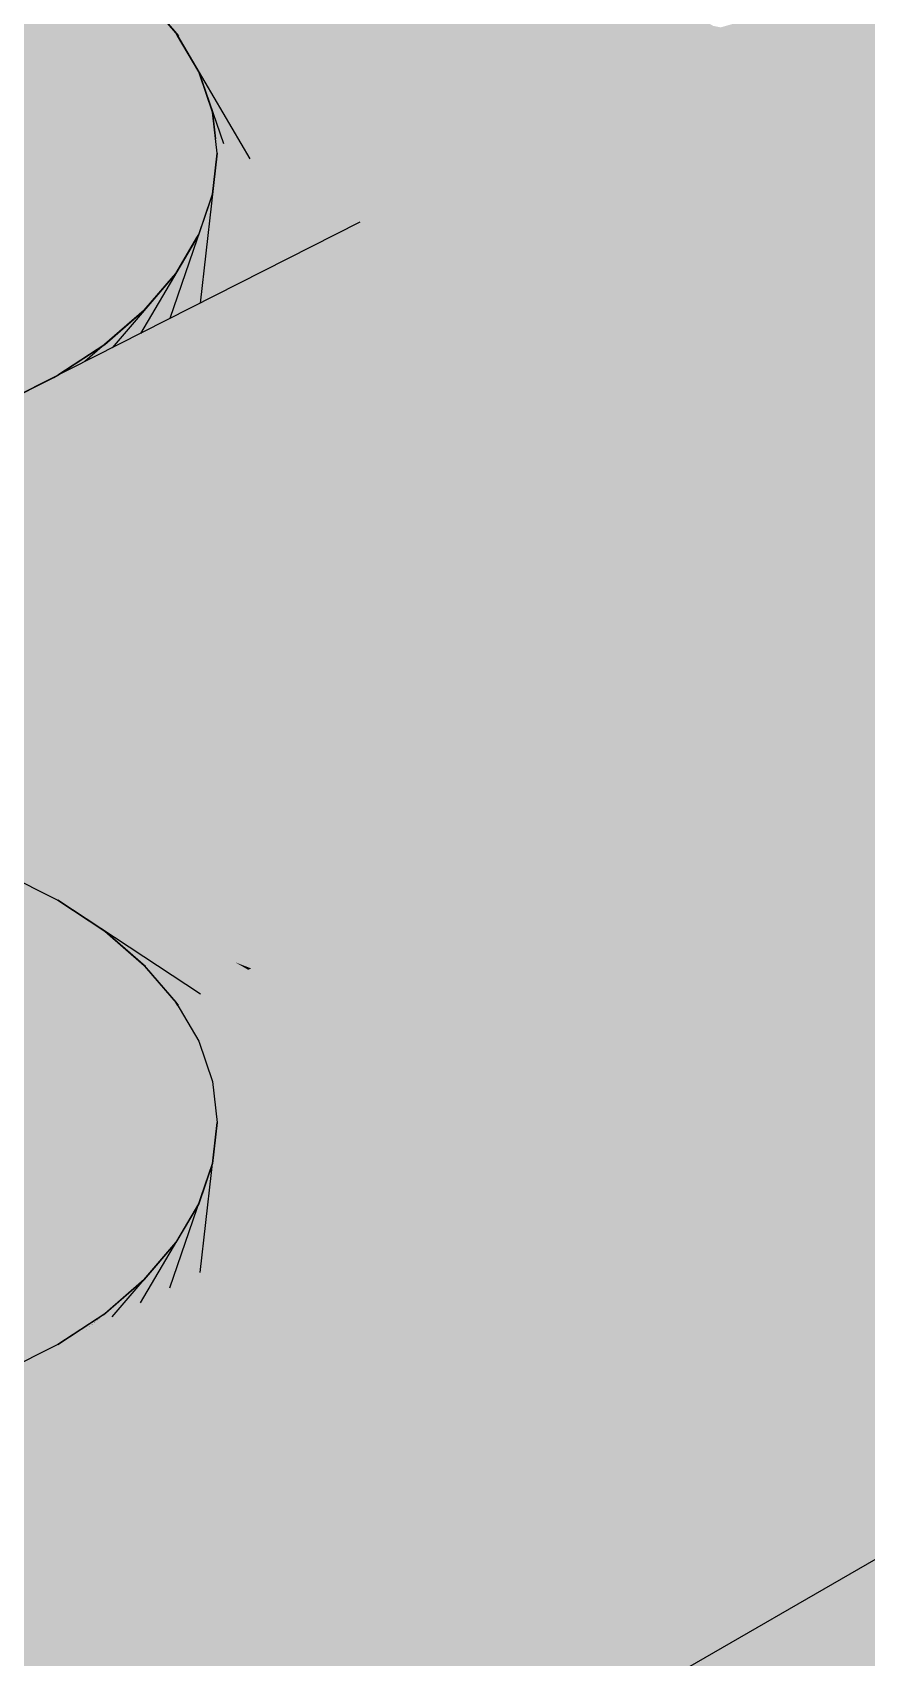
# Model space of a CAD drawing. Extents: x 0 to 297, y 0 to 210.
# Drawn here: x 208.42 to 212.63, y 143 to 151.21 of the extents above; entities that cross this region are included whole.
import ezdxf

# ---------------------------------------------------------------- set-up
doc = ezdxf.new("R2010")
doc.units = 0
doc.layers.add('SOMBRA', color=8, linetype='CONTINUOUS')
doc.layers.add('VISIBLE', color=7, linetype='CONTINUOUS')

msp = doc.modelspace()

# ---------------------------------------------------------------- linework, layer by layer
at = {"layer": 'SOMBRA', "color": 252}
for points in [[(208.545, 146.8247), (208.2746, 151.8606), (208.2746, 146.9617)], [(208.545, 146.8247), (208.2954, 151.8501), (208.2746, 151.8606)], [(208.2954, 151.8501), (208.545, 146.8247), (208.545, 151.7237)], [(209.4232, 150.9927), (208.5102, 151.5198), (208.7416, 151.7908)], [(209.4232, 150.9927), (208.7416, 151.7908), (209.5951, 151.7497)], [(208.7822, 146.6686), (208.545, 151.7237), (208.545, 146.8247)], [(208.7822, 146.6686), (208.5633, 151.7117), (208.545, 151.7237)], [(208.5633, 151.7117), (208.7822, 146.6686), (208.7822, 151.5676)], [(209.4232, 150.9927), (209.5951, 151.7497), (210.0172, 151.506)], [(210.9493, 150.9679), (210.0172, 151.506), (210.2622, 151.7176)], [(210.9493, 150.9679), (210.2622, 151.7176), (211.1068, 151.677)], [(207.9712, 150.8888), (208.3511, 151.6117), (208.5102, 151.5198)], [(210.9493, 150.9679), (211.1068, 151.677), (211.5968, 151.3941)], [(208.9821, 146.4959), (208.7822, 151.5676), (208.7822, 146.6686)], [(208.9821, 146.4959), (208.7976, 151.5543), (208.7822, 151.5676)], [(208.7976, 151.5543), (208.9821, 146.4959), (208.9821, 151.3949)], [(208.7695, 150.4279), (207.9712, 150.8888), (208.5102, 151.5198)], [(208.7695, 150.4279), (208.5102, 151.5198), (209.4232, 150.9927)], [(210.9484, 150.9673), (209.4232, 150.9927), (210.0172, 151.506)], [(210.9484, 150.9673), (210.0172, 151.506), (210.9493, 150.9679)], [(212.5704, 150.832), (211.8778, 151.2319), (212.7704, 151.4861)], [(212.5704, 150.832), (212.7704, 151.4861), (213.2805, 151.1915)], [(209.1412, 146.3096), (208.9821, 151.3949), (208.9821, 146.4959)], [(209.1412, 146.3096), (208.9943, 151.3805), (208.9821, 151.3949)], [(208.9943, 151.3805), (209.1412, 146.3096), (209.1412, 151.2086)], [(210.9497, 150.9677), (210.9493, 150.9679), (211.5968, 151.3941)], [(210.9497, 150.9677), (211.5968, 151.3941), (211.8778, 151.2319)], [(209.2568, 146.113), (209.1412, 151.2086), (209.1412, 146.3096)], [(209.2568, 146.113), (209.1501, 151.1935), (209.1412, 151.2086)], [(211.8321, 150.4582), (210.9497, 150.9677), (211.8778, 151.2319)], [(211.8321, 150.4582), (211.8778, 151.2319), (212.5704, 150.832)], [(209.1501, 151.1935), (209.2568, 146.113), (209.2568, 151.012)], [(213.5272, 150.2796), (212.5704, 150.832), (213.2805, 151.1915)], [(208.8634, 150.3737), (208.7695, 150.4279), (209.4232, 150.9927)], [(208.8634, 150.3737), (209.4232, 150.9927), (209.9564, 150.6849)], [(209.327, 145.9093), (209.2568, 151.012), (209.2568, 146.113)], [(209.327, 145.9093), (209.2622, 150.9963), (209.2568, 151.012)], [(209.2622, 150.9963), (209.327, 145.9093), (209.327, 150.8083)], [(210.9484, 150.9673), (209.9564, 150.6849), (209.4232, 150.9927)], [(210.2563, 150.5117), (209.9564, 150.6849), (210.9484, 150.9673)], [(211.042, 150.0581), (210.2563, 150.5117), (210.9484, 150.9673)], [(210.9484, 150.9673), (210.9493, 150.9679), (210.9497, 150.9677)], [(211.042, 150.0581), (210.9484, 150.9673), (210.9497, 150.9677)], [(211.042, 150.0581), (210.9497, 150.9677), (211.8321, 150.4582)], [(208.6298, 150.3071), (207.3611, 150.1745), (207.9712, 150.8888)], [(208.6298, 150.3071), (207.9712, 150.8888), (208.7695, 150.4279)], [(209.3505, 145.702), (209.327, 150.8083), (209.327, 145.9093)], [(209.3505, 145.702), (209.3288, 150.7923), (209.327, 150.8083)], [(209.3288, 150.7923), (209.3505, 145.702), (209.3505, 150.601)], [(212.6965, 149.9591), (211.8321, 150.4582), (212.5704, 150.832)], [(212.6965, 149.9591), (212.5704, 150.832), (213.5272, 150.2796)], [(209.4938, 150.0097), (208.8634, 150.3737), (209.9564, 150.6849)], [(209.4938, 150.0097), (209.9564, 150.6849), (210.2563, 150.5117)], [(209.327, 145.4948), (209.3505, 150.601), (209.3505, 145.702)], [(209.327, 145.4948), (209.3487, 150.5851), (209.3505, 150.601)], [(209.3487, 150.5851), (209.327, 145.4948), (209.327, 150.3938)], [(210.1725, 149.6179), (209.4938, 150.0097), (210.2563, 150.5117)], [(210.1725, 149.6179), (210.2563, 150.5117), (211.042, 150.0581)], [(208.6298, 150.3071), (208.7695, 150.4279), (208.8634, 150.3737)], [(211.8074, 149.6162), (211.042, 150.0581), (211.8321, 150.4582)], [(211.8074, 149.6162), (211.8321, 150.4582), (212.6965, 149.9591)], [(208.6298, 150.3071), (207.6262, 150.0214), (207.3611, 150.1745)], [(208.0296, 149.7886), (207.6262, 150.0214), (208.6298, 150.3071)], [(208.6307, 149.4415), (208.0296, 149.7886), (208.6298, 150.3071)], [(208.6307, 149.4415), (208.6298, 150.3071), (208.8634, 150.3737)], [(208.6307, 149.4415), (208.8634, 150.3737), (209.4938, 150.0097)], [(210.8291, 149.2388), (210.1725, 149.6179), (211.042, 150.0581)], [(210.8291, 149.2388), (211.042, 150.0581), (211.8074, 149.6162)], [(209.1883, 149.1196), (208.6307, 149.4415), (209.4938, 150.0097)], [(209.1883, 149.1196), (209.4938, 150.0097), (210.1725, 149.6179)], [(211.8259, 149.6055), (211.8074, 149.6162), (212.6965, 149.9591)], [(211.8259, 149.6055), (212.6965, 149.9591), (212.715, 149.9484)], [(212.579, 149.1707), (211.8259, 149.6055), (212.715, 149.9484)], [(212.579, 149.1707), (212.715, 149.9484), (213.5722, 149.4535)], [(207.624, 148.7787), (208.0296, 149.7886), (208.6307, 149.4415)], [(209.7218, 148.8116), (209.1883, 149.1196), (210.1725, 149.6179)], [(209.7218, 148.8116), (210.1725, 149.6179), (210.8291, 149.2388)], [(210.8476, 149.2281), (210.8291, 149.2388), (211.8074, 149.6162)], [(210.8476, 149.2281), (211.8074, 149.6162), (211.8259, 149.6055)], [(211.486, 148.8595), (210.8476, 149.2281), (211.8259, 149.6055)], [(211.486, 148.8595), (211.8259, 149.6055), (212.579, 149.1707)], [(208.0404, 148.5383), (207.624, 148.7787), (208.6307, 149.4415)], [(208.0404, 148.5383), (208.6307, 149.4415), (209.1883, 149.1196)], [(214.2505, 148.8744), (212.579, 149.1707), (213.5722, 149.4535)], [(209.7403, 148.8009), (209.7218, 148.8116), (210.8291, 149.2388)], [(209.7403, 148.8009), (210.8291, 149.2388), (210.8476, 149.2281)], [(210.2488, 148.5073), (209.7403, 148.8009), (210.8476, 149.2281)], [(210.2488, 148.5073), (210.8476, 149.2281), (211.486, 148.8595)], [(212.1673, 148.4662), (211.486, 148.8595), (212.579, 149.1707)], [(212.1673, 148.4662), (212.579, 149.1707), (213.3857, 148.7049)], [(214.2505, 148.8744), (213.3857, 148.7049), (212.579, 149.1707)], [(208.4301, 148.3133), (208.0404, 148.5383), (209.1883, 149.1196)], [(208.4301, 148.3133), (209.1883, 149.1196), (209.7218, 148.8116)], [(210.7882, 148.1959), (210.2488, 148.5073), (211.486, 148.8595)], [(210.7882, 148.1959), (211.486, 148.8595), (212.1673, 148.4662)], [(208.4486, 148.3026), (208.4301, 148.3133), (209.7218, 148.8116)], [(208.4486, 148.3026), (209.7218, 148.8116), (209.7403, 148.8009)], [(208.8058, 148.0964), (208.4486, 148.3026), (209.7403, 148.8009)], [(208.8058, 148.0964), (209.7403, 148.8009), (210.2488, 148.5073)], [(212.7639, 148.1217), (212.1673, 148.4662), (213.3857, 148.7049)], [(207.1654, 147.8254), (208.0404, 148.5383), (208.4301, 148.3133)], [(209.1796, 147.8806), (208.8058, 148.0964), (210.2488, 148.5073)], [(209.1796, 147.8806), (210.2488, 148.5073), (210.7882, 148.1959)], [(212.5173, 147.9969), (210.7882, 148.1959), (212.1673, 148.4662)], [(212.5173, 147.9969), (212.1673, 148.4662), (212.7639, 148.1217)], [(207.1839, 147.8147), (207.1654, 147.8254), (208.4301, 148.3133)], [(207.1839, 147.8147), (208.4301, 148.3133), (208.4486, 148.3026)], [(207.3928, 147.6941), (207.1839, 147.8147), (208.4486, 148.3026)], [(207.3928, 147.6941), (208.4486, 148.3026), (208.8058, 148.0964)], [(209.5653, 147.6579), (209.1796, 147.8806), (210.7882, 148.1959)], [(209.5653, 147.6579), (210.7882, 148.1959), (211.3625, 147.8643)], [(212.5173, 147.9969), (211.3625, 147.8643), (210.7882, 148.1959)], [(207.6044, 147.5719), (207.3928, 147.6941), (208.8058, 148.0964)], [(207.6044, 147.5719), (208.8058, 148.0964), (209.1796, 147.8806)], [(212.5173, 147.9969), (212.7639, 148.1217), (212.9033, 148.0412)], [(212.5173, 147.9969), (211.7797, 147.6234), (211.3625, 147.8643)], [(212.0035, 147.4942), (211.7797, 147.6234), (212.5173, 147.9969)], [(212.0035, 147.4942), (212.5173, 147.9969), (212.9033, 148.0412)], [(212.0035, 147.4942), (212.9033, 148.0412), (213.7371, 147.5598)], [(207.8056, 147.4558), (207.6044, 147.5719), (209.1796, 147.8806)], [(207.8056, 147.4558), (209.1796, 147.8806), (209.5653, 147.6579)], [(211.4858, 147.4746), (209.5653, 147.6579), (211.3625, 147.8643)], [(211.4858, 147.4746), (211.3625, 147.8643), (211.7797, 147.6234)], [(208.0013, 147.3428), (207.8056, 147.4558), (209.5653, 147.6579)], [(208.0013, 147.3428), (209.5653, 147.6579), (209.9814, 147.4177)], [(211.4858, 147.4746), (209.9814, 147.4177), (209.5653, 147.6579)], [(211.4858, 147.4746), (211.7797, 147.6234), (212.0035, 147.4942)], [(213.3907, 147.0328), (212.0035, 147.4942), (213.7371, 147.5598)], [(211.4858, 147.4746), (210.4556, 147.1439), (209.9814, 147.4177)], [(211.4858, 147.4746), (210.8064, 147.1306), (210.4556, 147.1439)], [(210.8064, 147.1306), (211.4858, 147.4746), (212.0035, 147.4942)], [(210.8064, 147.1306), (212.0035, 147.4942), (212.7615, 147.0566)], [(213.3907, 147.0328), (212.7615, 147.0566), (212.0035, 147.4942)], [(208.1978, 147.2293), (208.0013, 147.3428), (209.9814, 147.4177)], [(208.1978, 147.2293), (209.9814, 147.4177), (210.4556, 147.1439)], [(210.3295, 146.8891), (208.1978, 147.2293), (210.4556, 147.1439)], [(210.3295, 146.8891), (208.404, 147.1103), (208.1978, 147.2293)], [(207.8955, 147.1213), (208.404, 147.1103), (208.6363, 146.9762)], [(207.9691, 147.0789), (207.8955, 147.1213), (208.6363, 146.9762)], [(210.3295, 146.8891), (208.6363, 146.9762), (208.404, 147.1103)], [(210.3295, 146.8891), (210.4556, 147.1439), (210.6318, 147.0422)], [(210.8064, 147.1306), (210.6318, 147.0422), (210.4556, 147.1439)], [(212.5934, 146.6292), (210.6318, 147.0422), (210.8064, 147.1306)], [(212.5934, 146.6292), (210.8064, 147.1306), (212.7615, 147.0566)], [(207.9691, 147.0789), (208.6363, 146.9762), (208.9345, 146.804)], [(207.9755, 147.077), (208.9345, 146.804), (209.4404, 146.5119)], [(210.3295, 146.8891), (210.6318, 147.0422), (211.0377, 146.8078)], [(212.5934, 146.6292), (211.0377, 146.8078), (210.6318, 147.0422)], [(212.5934, 146.6292), (212.7615, 147.0566), (213.0774, 146.8742)], [(209.3737, 146.4052), (208.2746, 146.9617), (209.4404, 146.5119)], [(210.3295, 146.8891), (209.9809, 146.7126), (208.6363, 146.9762)], [(209.9809, 146.7126), (208.9345, 146.804), (208.6363, 146.9762)], [(209.9809, 146.7126), (210.3295, 146.8891), (211.0377, 146.8078)], [(211.9294, 146.293), (213.0774, 146.8742), (215.0967, 145.7083)], [(208.545, 146.8247), (209.3737, 146.4052), (209.2655, 146.3504)], [(209.9809, 146.7126), (209.7198, 146.5804), (208.9345, 146.804)], [(209.7198, 146.5804), (209.4404, 146.5119), (208.9345, 146.804)], [(209.9809, 146.7126), (211.0377, 146.8078), (211.8303, 146.3502)], [(212.5934, 146.6292), (211.8303, 146.3502), (211.0377, 146.8078)], [(211.4975, 146.0743), (209.7198, 146.5804), (209.9809, 146.7126)], [(211.4975, 146.0743), (209.9809, 146.7126), (211.8303, 146.3502)], [(208.7822, 146.6686), (209.247, 146.3411), (208.9886, 146.4902)], [(208.7822, 146.6686), (209.2655, 146.3504), (209.247, 146.3411)], [(212.5934, 146.6292), (211.9833, 146.3202), (211.8303, 146.3502)], [(209.7198, 146.5804), (209.5222, 146.4804), (209.4404, 146.5119)], [(211.4975, 146.0743), (209.5222, 146.4804), (209.7198, 146.5804)], [(217.9142, 146.5185), (211.2272, 138.0297), (214.6709, 140.5366)], [(217.9142, 146.5185), (217.2257, 146.121), (211.2272, 138.0297)], [(208.9821, 146.4959), (208.9886, 146.4902), (208.9852, 146.4922)], [(209.193, 146.3137), (208.9852, 146.4922), (208.9886, 146.4902)], [(209.193, 146.3137), (209.1544, 146.2942), (208.9852, 146.4922)], [(209.193, 146.3137), (208.9886, 146.4902), (209.247, 146.3411)], [(209.3737, 146.4052), (209.4404, 146.5119), (209.5077, 146.4731)], [(210.7624, 145.702), (209.3737, 146.4052), (209.5077, 146.4731)], [(209.5222, 146.4804), (209.5077, 146.4731), (209.4404, 146.5119)], [(211.0985, 145.8723), (209.5077, 146.4731), (209.5222, 146.4804)], [(211.0985, 145.8723), (210.8054, 145.7238), (209.5077, 146.4731)], [(210.7624, 145.702), (209.5077, 146.4731), (210.8054, 145.7238)], [(211.4975, 146.0743), (211.0985, 145.8723), (209.5222, 146.4804)], [(210.7624, 145.702), (209.2655, 146.3504), (209.3737, 146.4052)], [(209.1412, 146.3096), (209.1544, 146.2942), (209.1512, 146.2926)], [(209.9929, 145.3124), (209.1512, 146.2926), (209.1544, 146.2942)], [(209.9929, 145.3124), (209.7884, 145.2089), (209.1512, 146.2926)], [(210.2191, 145.427), (209.1544, 146.2942), (209.193, 146.3137)], [(210.2191, 145.427), (209.9929, 145.3124), (209.1544, 146.2942)], [(210.473, 145.5555), (209.193, 146.3137), (209.247, 146.3411)], [(210.473, 145.5555), (210.2191, 145.427), (209.193, 146.3137)], [(209.5129, 146.1875), (209.247, 146.3411), (209.2655, 146.3504)], [(210.473, 145.5555), (209.247, 146.3411), (209.5129, 146.1875)], [(210.7624, 145.702), (209.5129, 146.1875), (209.2655, 146.3504)], [(212.9645, 144.4773), (210.8054, 145.7238), (211.9294, 146.293)], [(211.4975, 146.0743), (211.8303, 146.3502), (211.9294, 146.293)], [(211.9833, 146.3202), (211.9294, 146.293), (211.8303, 146.3502)], [(211.9294, 146.293), (215.0967, 145.7083), (214.0194, 145.0863)], [(212.9645, 144.4773), (211.9294, 146.293), (214.0194, 145.0863)], [(209.2568, 146.113), (209.7884, 145.2089), (209.601, 145.114)], [(217.2257, 146.121), (209.4289, 136.7206), (211.2272, 138.0297)], [(217.2257, 146.121), (214.848, 144.7483), (209.4289, 138.5337)], [(217.2257, 146.121), (209.4289, 138.5337), (209.4289, 136.7206)], [(210.7624, 145.702), (210.5447, 145.5918), (209.5129, 146.1875)], [(210.473, 145.5555), (209.5129, 146.1875), (210.5447, 145.5918)], [(209.4289, 141.6196), (201.764, 146.0449), (201.764, 145.6052)], [(209.327, 145.9093), (209.601, 145.114), (209.4272, 145.026)], [(209.3505, 145.702), (209.4272, 145.026), (209.2644, 144.9436)], [(210.5447, 145.5918), (210.8054, 145.7238), (217.9142, 141.6196)], [(201.764, 145.6052), (202.6246, 142.4622), (209.4289, 138.5337)], [(201.764, 145.6052), (209.4289, 138.5337), (209.4289, 141.1799)], [(209.4289, 141.6196), (201.764, 145.6052), (209.4289, 141.1799)], [(208.8073, 144.7121), (210.5447, 145.5918), (217.6695, 141.4783)], [(210.5447, 145.5918), (217.9142, 141.6196), (217.6695, 141.4783)], [(209.327, 145.4948), (209.2644, 144.9436), (209.1102, 144.8655)], [(209.2568, 145.2911), (209.1102, 144.8655), (208.9626, 144.7908)], [(209.1412, 145.0944), (208.9626, 144.7908), (208.8202, 144.7187)], [(208.9821, 144.9082), (208.8073, 144.7121), (208.7761, 144.7302)], [(208.9821, 144.9082), (208.8202, 144.7187), (208.8073, 144.7121)], [(206.5188, 143.5534), (208.8073, 144.7121), (216.039, 140.5369)], [(208.6814, 144.6484), (208.545, 144.5794), (208.775, 144.7308)], [(208.6814, 144.6484), (208.775, 144.7308), (208.7761, 144.7302)], [(208.6814, 144.6484), (208.7761, 144.7302), (208.8073, 144.7121)], [(208.7822, 144.7355), (208.7761, 144.7302), (208.775, 144.7308)], [(208.8073, 144.7121), (217.6695, 141.4783), (216.039, 140.5369)], [(214.848, 144.7483), (209.4289, 141.1799), (209.4289, 138.5337)], [(214.848, 144.7483), (210.5507, 142.2672), (209.4289, 141.1799)], [(203.3061, 141.9267), (206.5188, 143.5534), (213.8913, 139.2969)], [(206.5188, 143.5534), (216.039, 140.5369), (213.8913, 139.2969)]]:
    msp.add_solid(points, dxfattribs=at)
at = {"layer": 'SOMBRA', "color": 254}
for points in [[(209.9809, 151.6116), (209.7198, 151.4794), (211.4975, 150.9732)], [(209.9809, 151.6116), (211.6737, 151.0624), (211.1036, 151.3916)], [(209.9809, 151.6116), (211.4975, 150.9732), (211.6737, 151.0624)], [(211.6737, 151.0624), (213.9206, 150.9553), (212.7719, 151.6185)], [(209.7198, 151.4794), (209.5222, 151.3794), (211.0985, 150.7712)], [(209.7198, 151.4794), (211.0985, 150.7712), (211.4975, 150.9732)], [(209.1544, 151.1931), (209.193, 151.2127), (208.9821, 151.3949)], [(210.7624, 150.601), (209.5077, 151.372), (209.3737, 151.3042)], [(209.5222, 151.3794), (209.5077, 151.372), (210.8054, 150.6228)], [(210.7624, 150.601), (210.8054, 150.6228), (209.5077, 151.372)], [(209.5222, 151.3794), (210.8054, 150.6228), (211.0985, 150.7712)], [(211.1036, 151.3916), (211.6737, 151.0624), (211.9833, 151.2192)], [(210.473, 150.4545), (209.3737, 151.3042), (209.2655, 151.2494)], [(210.473, 150.4545), (210.7624, 150.601), (209.3737, 151.3042)], [(209.1512, 151.1915), (209.1544, 151.1931), (209.1412, 151.2086)], [(210.2191, 150.326), (209.193, 151.2127), (209.1544, 151.1931)], [(210.2191, 150.326), (209.2655, 151.2494), (209.193, 151.2127)], [(210.2191, 150.326), (210.473, 150.4545), (209.2655, 151.2494)], [(209.1544, 151.1931), (209.1512, 151.1915), (209.515, 150.5728)], [(209.1544, 151.1931), (209.515, 150.5728), (209.8489, 150.38)], [(210.2191, 150.326), (209.1544, 151.1931), (209.8489, 150.38)], [(210.8054, 150.6228), (213.4725, 150.0239), (211.6737, 151.0624)], [(211.6737, 151.0624), (213.4725, 150.0239), (213.9206, 150.9553)], [(209.2568, 151.012), (209.3815, 150.6499), (209.515, 150.5728)], [(209.327, 150.8083), (209.3424, 150.6725), (209.3815, 150.6499)], [(209.4272, 149.925), (209.3815, 150.6499), (209.3424, 150.6725)], [(209.601, 150.013), (209.515, 150.5728), (209.3815, 150.6499)], [(209.4272, 149.925), (209.601, 150.013), (209.3815, 150.6499)], [(209.2644, 149.8426), (209.4272, 149.925), (209.3505, 150.601)], [(209.7884, 150.1079), (209.8489, 150.38), (209.515, 150.5728)], [(209.601, 150.013), (209.7884, 150.1079), (209.515, 150.5728)], [(210.8054, 150.6228), (210.0718, 150.2514), (212.8188, 148.6653)], [(210.8054, 150.6228), (213.2364, 149.5333), (213.4725, 150.0239)], [(210.8054, 150.6228), (212.9645, 149.3763), (213.2364, 149.5333)], [(210.8054, 150.6228), (212.8188, 148.6653), (213.1182, 149.2875)], [(209.1102, 149.7645), (209.2644, 149.8426), (209.327, 150.3938)], [(209.7884, 150.1079), (209.9929, 150.2114), (209.8489, 150.38)], [(210.2191, 150.326), (209.8489, 150.38), (210.0718, 150.2514)], [(209.9929, 150.2114), (210.0718, 150.2514), (209.8489, 150.38)], [(210.0718, 150.2514), (207.5383, 148.9686), (211.7851, 146.5167)], [(210.0718, 150.2514), (211.7851, 146.5167), (212.8188, 148.6653)], [(208.9626, 149.6898), (209.1102, 149.7645), (209.2568, 150.1901)], [(208.8202, 149.6177), (208.9626, 149.6898), (209.1412, 149.9934)], [(208.6814, 149.5474), (208.8202, 149.6177), (208.9821, 149.8072)], [(208.545, 149.4783), (208.6814, 149.5474), (208.7822, 149.6345)], [(207.5383, 148.9686), (202.9593, 146.6501), (209.9167, 142.6333)], [(207.5383, 148.9686), (209.9167, 142.6333), (211.7851, 146.5167)], [(212.8188, 148.6653), (211.7851, 146.5167), (214.848, 144.7483)], [(202.9593, 146.6501), (201.764, 146.0449), (209.4289, 141.6196)], [(202.9593, 146.6501), (209.4289, 141.6196), (209.9167, 142.6333)], [(211.7851, 146.5167), (209.9167, 142.6333), (210.5507, 142.2672)], [(211.7851, 146.5167), (210.5507, 142.2672), (214.848, 144.7483)]]:
    msp.add_solid(points, dxfattribs=at)
at = {"layer": 'SOMBRA', "color": 253}
for points in [[(209.2568, 145.2911), (209.327, 150.3938), (209.327, 145.4948)], [(209.2568, 145.2911), (209.3216, 150.3781), (209.327, 150.3938)], [(209.3216, 150.3781), (209.2568, 145.2911), (209.2568, 150.1901)], [(209.1412, 145.0944), (209.2568, 150.1901), (209.2568, 145.2911)], [(209.1412, 145.0944), (209.2479, 150.175), (209.2568, 150.1901)], [(209.2479, 150.175), (209.1412, 145.0944), (209.1412, 149.9934)], [(208.9821, 144.9082), (209.1412, 149.9934), (209.1412, 145.0944)], [(208.9821, 144.9082), (209.1289, 149.9791), (209.1412, 149.9934)], [(209.1289, 149.9791), (208.9821, 144.9082), (208.9821, 149.8072)], [(208.7822, 144.7355), (208.9821, 149.8072), (208.9821, 144.9082)], [(208.7822, 144.7355), (208.9667, 149.7939), (208.9821, 149.8072)], [(208.9667, 149.7939), (208.7822, 144.7355), (208.7822, 149.6345)], [(208.545, 144.5794), (208.7822, 149.6345), (208.7822, 144.7355)], [(208.545, 144.5794), (208.764, 149.6225), (208.7822, 149.6345)], [(208.764, 149.6225), (208.545, 144.5794), (208.545, 149.4783)], [(208.2746, 144.4424), (208.545, 149.4783), (208.545, 144.5794)], [(208.2746, 144.4424), (208.5242, 149.4678), (208.545, 149.4783)], [(208.5242, 149.4678), (208.2746, 144.4424), (208.2746, 149.3414)]]:
    msp.add_solid(points, dxfattribs=at)
at = {"layer": 'VISIBLE'}
for p, q in [((208.9821, 151.3949), (209.1544, 151.1931)), ((209.1412, 151.2086), (208.9943, 151.3805)), ((209.1412, 151.2086), (209.1512, 151.1915)), ((209.1501, 151.1935), (209.1412, 151.2086)), ((209.2568, 151.012), (209.1501, 151.1935)), ((209.1512, 151.1915), (209.515, 150.5728)), ((209.2568, 151.012), (209.3815, 150.6499)), ((209.2622, 150.9963), (209.2568, 151.012)), ((209.327, 150.8083), (209.2622, 150.9963)), ((209.327, 150.8083), (209.3424, 150.6725)), ((209.3288, 150.7923), (209.327, 150.8083)), ((209.3505, 150.601), (209.3288, 150.7923)), ((209.3505, 150.601), (209.2644, 149.8426)), ((209.327, 150.3938), (209.3487, 150.5851)), ((209.3487, 150.5851), (209.3505, 150.601)), ((209.327, 150.3938), (209.1102, 149.7645)), ((209.3216, 150.3781), (209.327, 150.3938)), ((209.2568, 150.1901), (209.3216, 150.3781)), ((210.0718, 150.2514), (207.5383, 148.9686)), ((209.2568, 150.1901), (208.9626, 149.6898)), ((209.1412, 149.9934), (209.2479, 150.175)), ((209.2479, 150.175), (209.2568, 150.1901)), ((209.1412, 149.9934), (208.8202, 149.6177)), ((208.9821, 149.8072), (209.1289, 149.9791)), ((209.1289, 149.9791), (209.1412, 149.9934)), ((208.9821, 149.8072), (208.6814, 149.5474)), ((208.9667, 149.7939), (208.9821, 149.8072)), ((208.7822, 149.6345), (208.9667, 149.7939)), ((208.7822, 149.6345), (208.545, 149.4783)), ((208.545, 149.4783), (208.764, 149.6225)), ((208.764, 149.6225), (208.7822, 149.6345)), ((208.5242, 149.4678), (208.545, 149.4783)), ((208.2746, 149.3414), (208.5242, 149.4678)), ((208.2746, 146.9617), (208.545, 146.8247)), ((209.2655, 146.3504), (208.545, 146.8247)), ((208.545, 146.8247), (208.7822, 146.6686)), ((208.9886, 146.4902), (208.7822, 146.6686)), ((208.7822, 146.6686), (208.9821, 146.4959)), ((208.9852, 146.4922), (208.9821, 146.4959)), ((208.9821, 146.4959), (209.1412, 146.3096)), ((209.1544, 146.2942), (208.9852, 146.4922)), ((209.1512, 146.2926), (209.1412, 146.3096)), ((209.1412, 146.3096), (209.2568, 146.113)), ((209.2568, 146.113), (209.327, 145.9093)), ((209.327, 145.9093), (209.3505, 145.702)), ((209.2644, 144.9436), (209.3505, 145.702)), ((209.3505, 145.702), (209.327, 145.4948)), ((209.1102, 144.8655), (209.327, 145.4948)), ((209.327, 145.4948), (209.2568, 145.2911)), ((208.9626, 144.7908), (209.2568, 145.2911)), ((209.2568, 145.2911), (209.1412, 145.0944)), ((208.8202, 144.7187), (209.1412, 145.0944)), ((209.1412, 145.0944), (208.9821, 144.9082)), ((208.7761, 144.7302), (208.9821, 144.9082)), ((208.9821, 144.9082), (208.7822, 144.7355)), ((208.7822, 144.7355), (208.545, 144.5794)), ((208.545, 144.5794), (208.775, 144.7308)), ((208.775, 144.7308), (208.7822, 144.7355)), ((214.848, 144.7483), (210.5507, 142.2672)), ((208.545, 144.5794), (208.2746, 144.4424))]:
    msp.add_line(p, q, dxfattribs=at)

doc.saveas('drawing.dxf')
